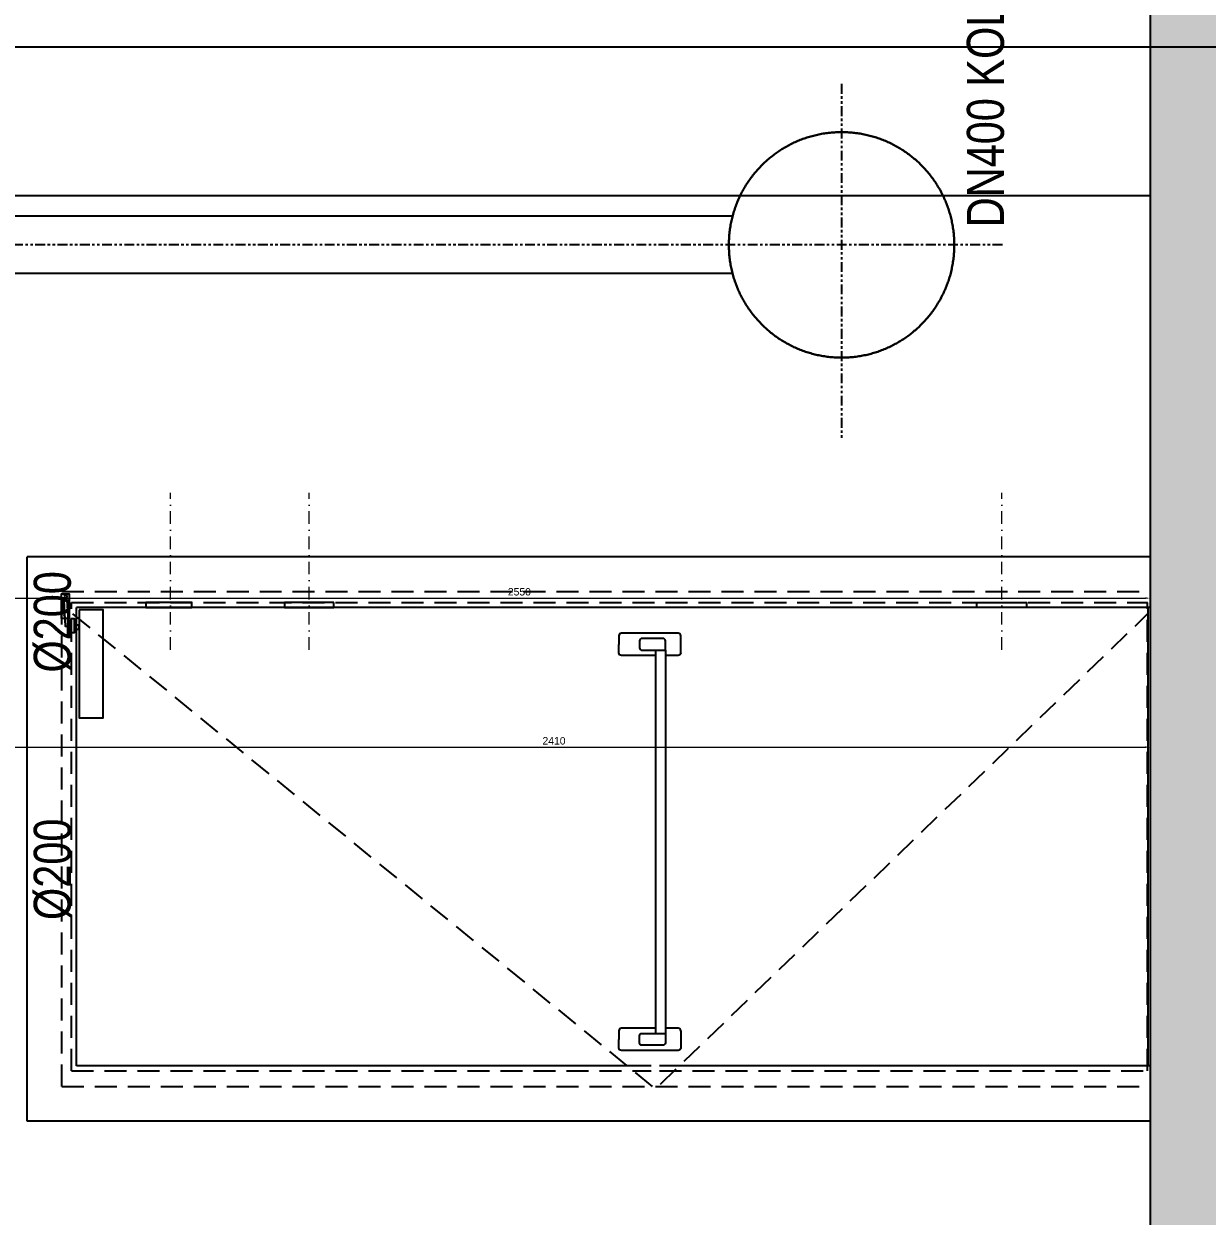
# Model space of a CAD drawing. Header units: millimetres. Extents: x -379292 to 1221486, y 92049 to 447512.
# Drawn here: x -28101 to -25709, y 242757 to 245166 of the extents above; entities that cross this region are included whole.
import ezdxf
from ezdxf.enums import TextEntityAlignment as Align

# ---------------------------------------------------------------- set-up
doc = ezdxf.new("R2010")
doc.units = ezdxf.units.MM
for name, pattern in [('ACISOTGB', [9, 4, -1, 1, -1, 1, -1]), ('CENTER', [2, 1.25, -0.25, 0.25, -0.25]), ('DASHDOT', [25.4, 12.7, -6.35, 0, -6.35]), ('HIDDEN', [9.525, 6.35, -3.175]), ('SOGUKSU1', [72, 60, -6, 0, -6])]:
    doc.linetypes.add(name, pattern=pattern)
for name, color, linetype, lineweight in [('---OLCIU', 7, 'Continuous', 9), ('05_AXIS EQUIPMENT', 8, 'DASHDOT', 9), ('1-MIMARI', 8, 'Continuous', 9), ('1-YANGIN BORUSU-2', 5, 'SOGUKSU1', 30)]:
    doc.layers.add(name, color=color, linetype=linetype, lineweight=lineweight)
for name, color, linetype in [('05_AXIS', 211, 'CENTER'), ('05_CLADDING ALUMINIUM', 1, 'Continuous'), ('05_CONCRETE', 6, 'Continuous'), ('05_CONCRETE VIEW', 142, 'Continuous'), ('05_HATCH CONCRETE', 141, 'Continuous'), ('05_VIEW 5', 5, 'Continuous'), ('M_YANGIN_SPR_ CAP', 7, 'Continuous')]:
    doc.layers.add(name, color=color, linetype=linetype)
doc.styles.add('DIM', font='arial.ttf')
doc.styles.add('DOA.ARIAL', font='arial.ttf')
doc.dimstyles.new('PRK 1-100', dxfattribs={"dimscale": 100, "dimtxt": 2.5, "dimasz": 1, "dimexe": 0.5, "dimexo": 1, "dimgap": 0.5, "dimtad": 1, "dimdec": 1, "dimzin": 9, "dimdsep": 46, "dimtxsty": 'DIM', "dimblk": 'ARCHTICK', "dimcen": 1.5, "dimdle": 0.5, "dimclrd": 256, "dimclre": 256, "dimclrt": 3, "dimadec": 8, "dimazin": 2, "dimtp": 0.1, "dimtm": 0.1, "dimtfac": 0.71, "dimtdec": 1, "dimtmove": 2, "dimatfit": 3, "dimfxl": 50, "dimfxlon": 1, "dimlwd": -1, "dimlwe": -1, "dimarcsym": 1})

# ---------------------------------------------------------------- blocks, each defined once
blk = doc.blocks.new('*U1055')
at = {"ltscale": 7}
for p, q in [((-70, 0), (-70, 2270)), ((1070, 2270), (-70, 2270)), ((1070, 0), (1070, 2270)), ((32, 0), (32, 2170)), ((958, 2170), (32, 2170)), ((958, 1008.5), (958, 2170)), ((958, 0), (958, 991.5))]:
    blk.add_line(p, q, dxfattribs=at)
at = {"linetype": 'HIDDEN', "ltscale": 7}
for p, q in [((0, 2200), (0, 0)), ((1000, 2200), (0, 2200)), ((1000, 2200), (1000, 0)), ((22, 2180), (22, 5)), ((968, 2180), (22, 2180)), ((968, 2180), (968, 1008.3)), ((968, 991.7), (968, 5)), ((968, 5), (22, 5))]:
    blk.add_line(p, q, dxfattribs=at)
for p, q in [((118.5, 999.9), (892.7, 999.9)), ((118.5, 979.9), (911.6, 979.9))]:
    blk.add_line(p, q)
at = {"ltscale": 4}
for points in [[(19.4, 2185), (54.1, 2185), (54.1, 2200.4), (4.4, 2200.4), (4.4, 2185), (19.4, 2185)], [(57.5, 2186.5), (57.5, 2181.5)], [(63.7, 2181.5), (63.7, 2185.8)], [(75.8, 2174.3), (75.8, 2165), (67.8, 2165), (67.8, 2174.3)]]:
    blk.add_lwpolyline(points, dxfattribs=at)
for points in [[(38.2, 2200.4), (17, 2200.4), (17, 2197.9), (38.2, 2197.9)], [(17.1, 2196), (69.5, 2193), (69.5, 2185.8), (17.1, 2188.8)], [(38.2, 2187.4), (17, 2187.4), (17, 2185), (38.2, 2185)], [(55.3, 2181.5), (82.9, 2181.5), (82.9, 2174.3), (55.3, 2174.3)], [(37, 2165), (254.8, 2165), (254.8, 2116.5), (37, 2116.5)]]:
    blk.add_lwpolyline(points, close=True, dxfattribs=at)
at = {"linetype": 'HIDDEN', "ltscale": 7, "flags": 128}
blk.add_lwpolyline([(45, 2178), (1005, 1000), (45, 5)], dxfattribs=at)
at = {"ltscale": 7}
for points in [[(22, 1937), (22, 2030), (32, 2030), (32, 1937)], [(22, 1650), (22, 1750), (32, 1750), (32, 1650)], [(22, 350), (22, 250), (32, 250), (32, 350)]]:
    blk.add_lwpolyline(points, close=True, dxfattribs=at)
for points in [[(124, 948.9), (89, 948.9, -0.414214), (84, 953.9), (84, 1068.9, -0.414214), (89, 1073.9), (106.5, 1073.9)], [(129, 999.9), (129, 1068.9, 0.414214), (124, 1073.9), (106.5, 1073.9)], [(882.2, 999.9), (882.2, 1068.9, -0.414214), (887.2, 1073.9), (904.7, 1073.9)], [(887.2, 948.9), (922.2, 948.9, 0.414214), (927.2, 953.9), (927.2, 1068.9, 0.414214), (922.2, 1073.9), (904.7, 1073.9)], [(124, 948.9, 0.414214), (129, 953.9), (129, 979.9)], [(887.2, 948.9, -0.414214), (882.2, 953.9), (882.2, 979.9)]]:
    blk.add_lwpolyline(points, format="xyb")
at = {"ltscale": 20}
for points in [[(99.5, 979.9, -0.414214), (94.5, 984.9), (94.5, 1027, -0.414214), (99.5, 1032), (113.5, 1032, -0.414214), (118.5, 1027), (118.5, 979.9), (99.5, 979.9)], [(911.6, 979.9, 0.414214), (916.6, 984.9), (916.6, 1027, 0.414214), (911.6, 1032), (897.7, 1032, 0.414214), (892.7, 1027), (892.7, 979.9), (911.6, 979.9)]]:
    blk.add_lwpolyline(points, format="xyb", dxfattribs=at)
at = {"ltscale": 4}
blk.add_circle((9.7, 2191.9), 2.92, dxfattribs=at)
blk.add_arc((48.8, 2191.9), 2.92, 48.6465, 124.668, dxfattribs=at)
at = {"layer": '05_AXIS EQUIPMENT', "ltscale": 2}
for p, q in [((117.6, 1980), (-199.6, 1980)), ((117.6, 1700), (-199.6, 1700)), ((117.6, 300), (-199.6, 300))]:
    blk.add_line(p, q, dxfattribs=at)
at = {"layer": '05_CLADDING ALUMINIUM', "ltscale": 7}
blk.add_line((958, 4), (32, 4), dxfattribs=at)
blk = doc.blocks.new('A$C6a8db8d0')
at = {"layer": '05_HATCH CONCRETE', "ltscale": 25, "transparency": 33554671}
h = blk.add_hatch(dxfattribs=at)
h.set_pattern_fill('ANSI33', color=256, scale=1.5, angle=180)
h.set_pattern_definition([(225, (-8686.666, 32930.851), (6.735192, -6.735192), []), (225, (-8693.402, 32930.851), (6.735192, -6.735192), [4.7625, -2.38125])])
h.paths.add_polyline_path([(-8675, 790), (-8675, 420), (-8725, 420), (-8725, 370), (9165, 370), (9165, 420), (9115, 420), (9115, 810), (9095, 810), (9095, 790), (5815, 790), (5815, 810), (5795, 810), (5795, 790), (-1895, 790), (-1895, 710), (-1845, 710), (-1845, 775), (-1635, 775), (-1635, 720), (-1595, 720), (-1595, 775), (-1335, 775), (-1335, 720), (-1295, 720), (-1295, 775), (-1090, 775), (-1090, 710), (-1040, 710), (-1040, 775), (-835, 775), (-835, 720), (-795, 720), (-795, 775), (-535, 775), (-535, 720), (-495, 720), (-495, 775), (-290, 775), (-290, 710), (-240, 710), (-240, 775), (-35, 775), (-35, 720), (5, 720), (5, 775), (265, 775), (265, 720), (305, 720), (305, 775), (510, 775), (510, 710), (560, 710), (560, 775), (765, 775), (765, 720), (805, 720), (805, 775), (1065, 775), (1065, 720), (1105, 720), (1105, 775), (1310, 775), (1310, 710), (1360, 710), (1360, 775), (1565, 775), (1565, 720), (1605, 720), (1605, 775), (1865, 775), (1865, 720), (1905, 720), (1905, 775), (2110, 775), (2110, 710), (2160, 710), (2160, 775), (2365, 775), (2365, 720), (2405, 720), (2405, 775), (2665, 775), (2665, 720), (2705, 720), (2705, 775), (2910, 775), (2910, 710), (2960, 710), (2960, 775), (3165, 775), (3165, 720), (3205, 720), (3205, 775), (3465, 775), (3465, 720), (3505, 720), (3505, 775), (3710, 775), (3710, 710), (3760, 710), (3760, 775), (3965, 775), (3965, 720), (4005, 720), (4005, 775), (4265, 775), (4265, 720), (4305, 720), (4305, 775), (4510, 775), (4510, 710), (4560, 710), (4560, 775), (4765, 775), (4765, 720), (4805, 720), (4805, 775), (5065, 775), (5065, 720), (5105, 720), (5105, 775), (5310, 775), (5310, 710), (5360, 710), (5360, 775), (5540, 775), (5540, 720), (5580, 720), (5580, 775), (5760, 775), (5760, 710), (5810, 710), (5810, 775), (6110, 775), (6110, 710), (6160, 710), (6160, 775), (6365, 775), (6365, 720), (6405, 720), (6405, 775), (6665, 775), (6665, 720), (6705, 720), (6705, 775), (6910, 775), (6910, 710), (6960, 710), (6960, 775), (7165, 775), (7165, 720), (7205, 720), (7205, 775), (7465, 775), (7465, 720), (7505, 720), (7505, 775), (7710, 775), (7710, 710), (7760, 710), (7760, 775), (7965, 775), (7965, 720), (8005, 720), (8005, 775), (8265, 775), (8265, 720), (8305, 720), (8305, 775), (8510, 775), (8510, 710), (8560, 710), (8560, 775), (8790, 775), (8790, 720), (8830, 720), (8830, 775), (9085, 775), (9085, 420), (-8645, 420), (-8645, 775), (-8270, 775), (-8270, 710), (-8220, 710), (-8220, 775), (-8015, 775), (-8015, 720), (-7975, 720), (-7975, 775), (-7715, 775), (-7715, 720), (-7675, 720), (-7675, 775), (-7470, 775), (-7470, 710), (-7420, 710), (-7420, 775), (-7215, 775), (-7215, 720), (-7175, 720), (-7175, 775), (-6915, 775), (-6915, 720), (-6875, 720), (-6875, 775), (-6670, 775), (-6670, 710), (-6620, 710), (-6620, 775), (-6415, 775), (-6415, 720), (-6375, 720), (-6375, 775), (-6115, 775), (-6115, 720), (-6075, 720), (-6075, 775), (-5870, 775), (-5870, 710), (-5820, 710), (-5820, 775), (-5615, 775), (-5615, 720), (-5575, 720), (-5575, 775), (-5315, 775), (-5315, 720), (-5275, 720), (-5275, 775), (-5070, 775), (-5070, 710), (-5020, 710), (-5020, 775), (-4815, 775), (-4815, 720), (-4775, 720), (-4775, 775), (-4515, 775), (-4515, 720), (-4475, 720), (-4475, 775), (-4270, 775), (-4270, 710), (-4220, 710), (-4220, 775), (-4015, 775), (-4015, 720), (-3975, 720), (-3975, 775), (-3715, 775), (-3715, 720), (-3675, 720), (-3675, 775), (-3470, 775), (-3470, 710), (-3420, 710), (-3420, 775), (-3215, 775), (-3215, 720), (-3175, 720), (-3175, 775), (-2915, 775), (-2915, 720), (-2875, 720), (-2875, 775), (-2670, 775), (-2670, 710), (-2620, 710), (-2620, 775), (-2435, 775), (-2435, 720), (-2395, 720), (-2395, 775), (-2175, 775), (-2175, 720), (-2135, 720), (-2135, 775), (-1955, 775), (-1955, 710), (-1905, 710), (-1905, 790)])
at = {"layer": '05_AXIS', "ltscale": 500}
blk.add_line((5785, 170), (5785, 1660), dxfattribs=at)
at = {"layer": '05_CONCRETE'}
blk.add_lwpolyline([(9085, 420), (-8645, 420)], dxfattribs=at)
at = {"layer": '05_CONCRETE VIEW', "ltscale": 20, "flags": 128}
blk.add_lwpolyline([(5755, 420), (5755, 775)], dxfattribs=at)
at = {"layer": '05_VIEW 5', "xscale": -0.1, "yscale": 0.1, "zscale": 0.1}
blk.add_blockref('*U1055', (5675, 420), dxfattribs=at)
blk = doc.blocks.new('*D1174')
at = {"layer": '---OLCIU', "ltscale": 25, "transparency": 16777216}
for p, q in [((-28234.5, 243654.6), (-28234.5, 243706.6)), ((-28224.5, 243704.6), (-25834.5, 243704.6)), ((-25824.5, 243654.6), (-25824.5, 243706.6))]:
    blk.add_line(p, q, dxfattribs=at)
for points in [[(-28224.5, 243706.2), (-28224.5, 243702.9), (-28234.5, 243704.6)], [(-25834.5, 243706.2), (-25834.5, 243702.9), (-25824.5, 243704.6)]]:
    blk.add_solid(points, dxfattribs=at)
at = {"layer": 'Defpoints', "color": 0, "ltscale": 25, "transparency": 16777216}
for p in [(-25824.5, 243704.6), (-28234.5, 243571.1, 0), (-25824.5, 243431.7)]:
    blk.add_point(p, dxfattribs=at)
at = {"layer": '---OLCIU', "ltscale": 25, "transparency": 16777216, "insert": (-27029.5, 243717.2), "char_height": 15, "attachment_point": 5, "style": 'DIM'}
blk.add_mtext('2410', dxfattribs=at)
blk = doc.blocks.new('NOKTA001')
at = {"color": 0, "linetype": 'Continuous', "const_width": 0.5}
blk.add_lwpolyline([(-0.25, 0, 1), (0.25, 0, 1)], format="xyb", close=True, dxfattribs=at)
blk = doc.blocks.new('LDR1-5')
at = {"color": 0, "ltscale": 25}
blk.add_line((0, 0), (-2, 0), dxfattribs=at)
at = {"color": 0, "ltscale": 25, "xscale": 0.5, "yscale": 0.5, "zscale": 0.5}
blk.add_blockref('NOKTA001', (0, 0), dxfattribs=at)
blk = doc.blocks.new('*D1175')
at = {"layer": '---OLCIU', "ltscale": 25, "transparency": 16777216}
for p, q in [((-28374.5, 243955.7), (-28374.5, 244007.7)), ((-28364.5, 244005.7), (-25834.5, 244005.7)), ((-25824.5, 243955.7), (-25824.5, 244007.7))]:
    blk.add_line(p, q, dxfattribs=at)
for points in [[(-28364.5, 244007.4), (-28364.5, 244004), (-28374.5, 244005.7)], [(-25834.5, 244007.4), (-25834.5, 244004), (-25824.5, 244005.7)]]:
    blk.add_solid(points, dxfattribs=at)
at = {"layer": 'Defpoints', "color": 0, "ltscale": 25, "transparency": 16777216}
for p in [(-25824.5, 244005.7), (-28374.5, 243733, 0), (-25824.5, 243602)]:
    blk.add_point(p, dxfattribs=at)
at = {"layer": '---OLCIU', "ltscale": 25, "transparency": 16777216, "insert": (-27099.5, 244018.4), "char_height": 15, "attachment_point": 5, "style": 'DIM'}
blk.add_mtext('2550', dxfattribs=at)

msp = doc.modelspace()

# ---------------------------------------------------------------- block references
at = {"layer": '1-MIMARI', "ltscale": 25, "xscale": 10, "yscale": 10, "zscale": 10, "rotation": 90}
msp.add_blockref('A$C6a8db8d0', (-21624.5, 187268.8), dxfattribs=at)

# ---------------------------------------------------------------- next in the draw order: linework, layer by layer
at = {"color": 3, "linetype": 'ACISOTGB', "ltscale": 5}
for p, q in [((-26448.2, 245044.7), (-26448.2, 244329.5)), ((-26123, 244719.5), (-28578.2, 244719.5))]:
    msp.add_line(p, q, dxfattribs=at)
at = {"color": 3, "ltscale": 25}
for p, q in [((-26668.5, 244777.5), (-28575.7, 244777.5)), ((-26668.5, 244661.5), (-28575.6, 244661.5))]:
    msp.add_line(p, q, dxfattribs=at)
at = {"layer": '1-YANGIN BORUSU-2', "ltscale": 25}
msp.add_circle((-26448.2, 244719.5), 227.8, dxfattribs=at)

# ---------------------------------------------------------------- next in the draw order: texts
at = {"layer": 'M_YANGIN_SPR_ CAP', "ltscale": 0.01, "style": 'DOA.ARIAL', "width": 0.8}
for s, p in [('DN400 KOLLEKTOR', (-26195, 245148.7, -155276.6)), ('%%C200', (-28081.1, 243957.7, -155276.6)), ('%%C200', (-28081.1, 243457.7, -155276.6))]:
    msp.add_text(s, height=75, rotation=90, dxfattribs=at).set_placement(p, align=Align.TOP_CENTER)

# ---------------------------------------------------------------- next in the draw order: dimensions: what is measured, and where the dimension line sits
at = {"layer": '---OLCIU', "ltscale": 25}
for base, p1, p2, picture, middle in [((-25824.5, 244005.7), (-28374.5, 243733, 0), (-25824.5, 243602), '*D1175', (-27099.5, 244018.4)), ((-25824.5, 243704.6), (-28234.5, 243571.1, 0), (-25824.5, 243431.7), '*D1174', (-27029.5, 243717.2))]:
    dim = msp.add_linear_dim(base=base, p1=p1, p2=p2, dimstyle='PRK 1-100', override={"dimtxt": 0.15, "dimasz": 0.1, "dimexe": 0.02, "dimexo": 0.5, "dimgap": 0.05, "dimdec": 0, "dimzin": 0, "dimcen": 0.5, "dimdle": 0.01, "dimclrt": 256, "dimtdec": 0, "dimldrblk": 'LDR1-5', "dimfxl": 0.5}, dxfattribs=at)
    dim.commit()
    dim.dimension.update_dxf_attribs({"geometry": picture, "text_midpoint": middle})

doc.saveas('drawing.dxf')
